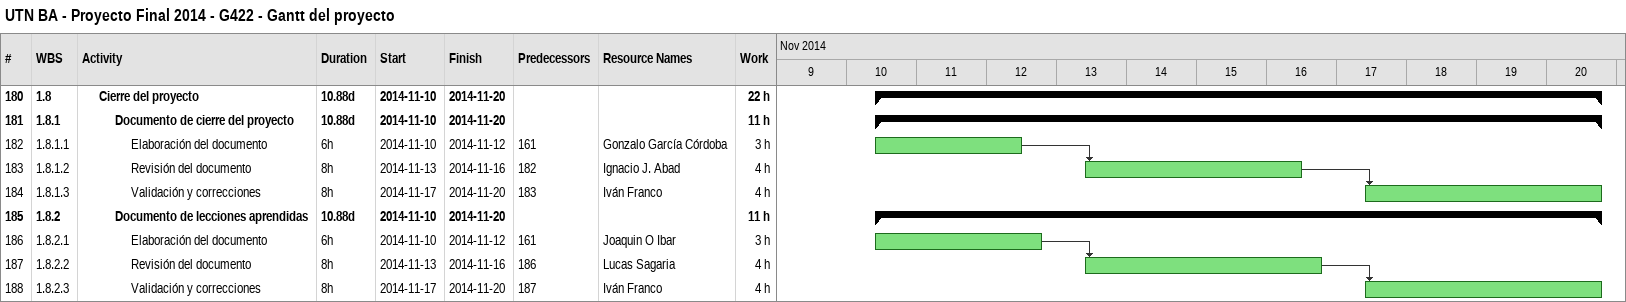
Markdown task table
UTN BA - Proyecto Final 2014 - G422 - Gantt del proyecto

| ID | WBS | Task | Duration | Start | Finish | Predecessors | Resources | Work (h) |
|---|---|---|---|---|---|---|---|---|
| 180 | 1.8 | **Cierre del proyecto** | 10.88d | 2014-11-10 | 2014-11-20 |  |  | 22 |
| 181 | 1.8.1 | **Documento de cierre del proyecto** | 10.88d | 2014-11-10 | 2014-11-20 |  |  | 11 |
| 182 | 1.8.1.1 | Elaboración del documento | 6h | 2014-11-10 | 2014-11-12 | 161 | Gonzalo García Córdoba | 3 |
| 183 | 1.8.1.2 | Revisión del documento | 8h | 2014-11-13 | 2014-11-16 | 182 | Ignacio J. Abad | 4 |
| 184 | 1.8.1.3 | Validación y correcciones | 8h | 2014-11-17 | 2014-11-20 | 183 | Iván Franco | 4 |
| 185 | 1.8.2 | **Documento de lecciones aprendidas** | 10.88d | 2014-11-10 | 2014-11-20 |  |  | 11 |
| 186 | 1.8.2.1 | Elaboración del documento | 6h | 2014-11-10 | 2014-11-12 | 161 | Joaquin O Ibar | 3 |
| 187 | 1.8.2.2 | Revisión del documento | 8h | 2014-11-13 | 2014-11-16 | 186 | Lucas Sagaria | 4 |
| 188 | 1.8.2.3 | Validación y correcciones | 8h | 2014-11-17 | 2014-11-20 | 187 | Iván Franco | 4 |
